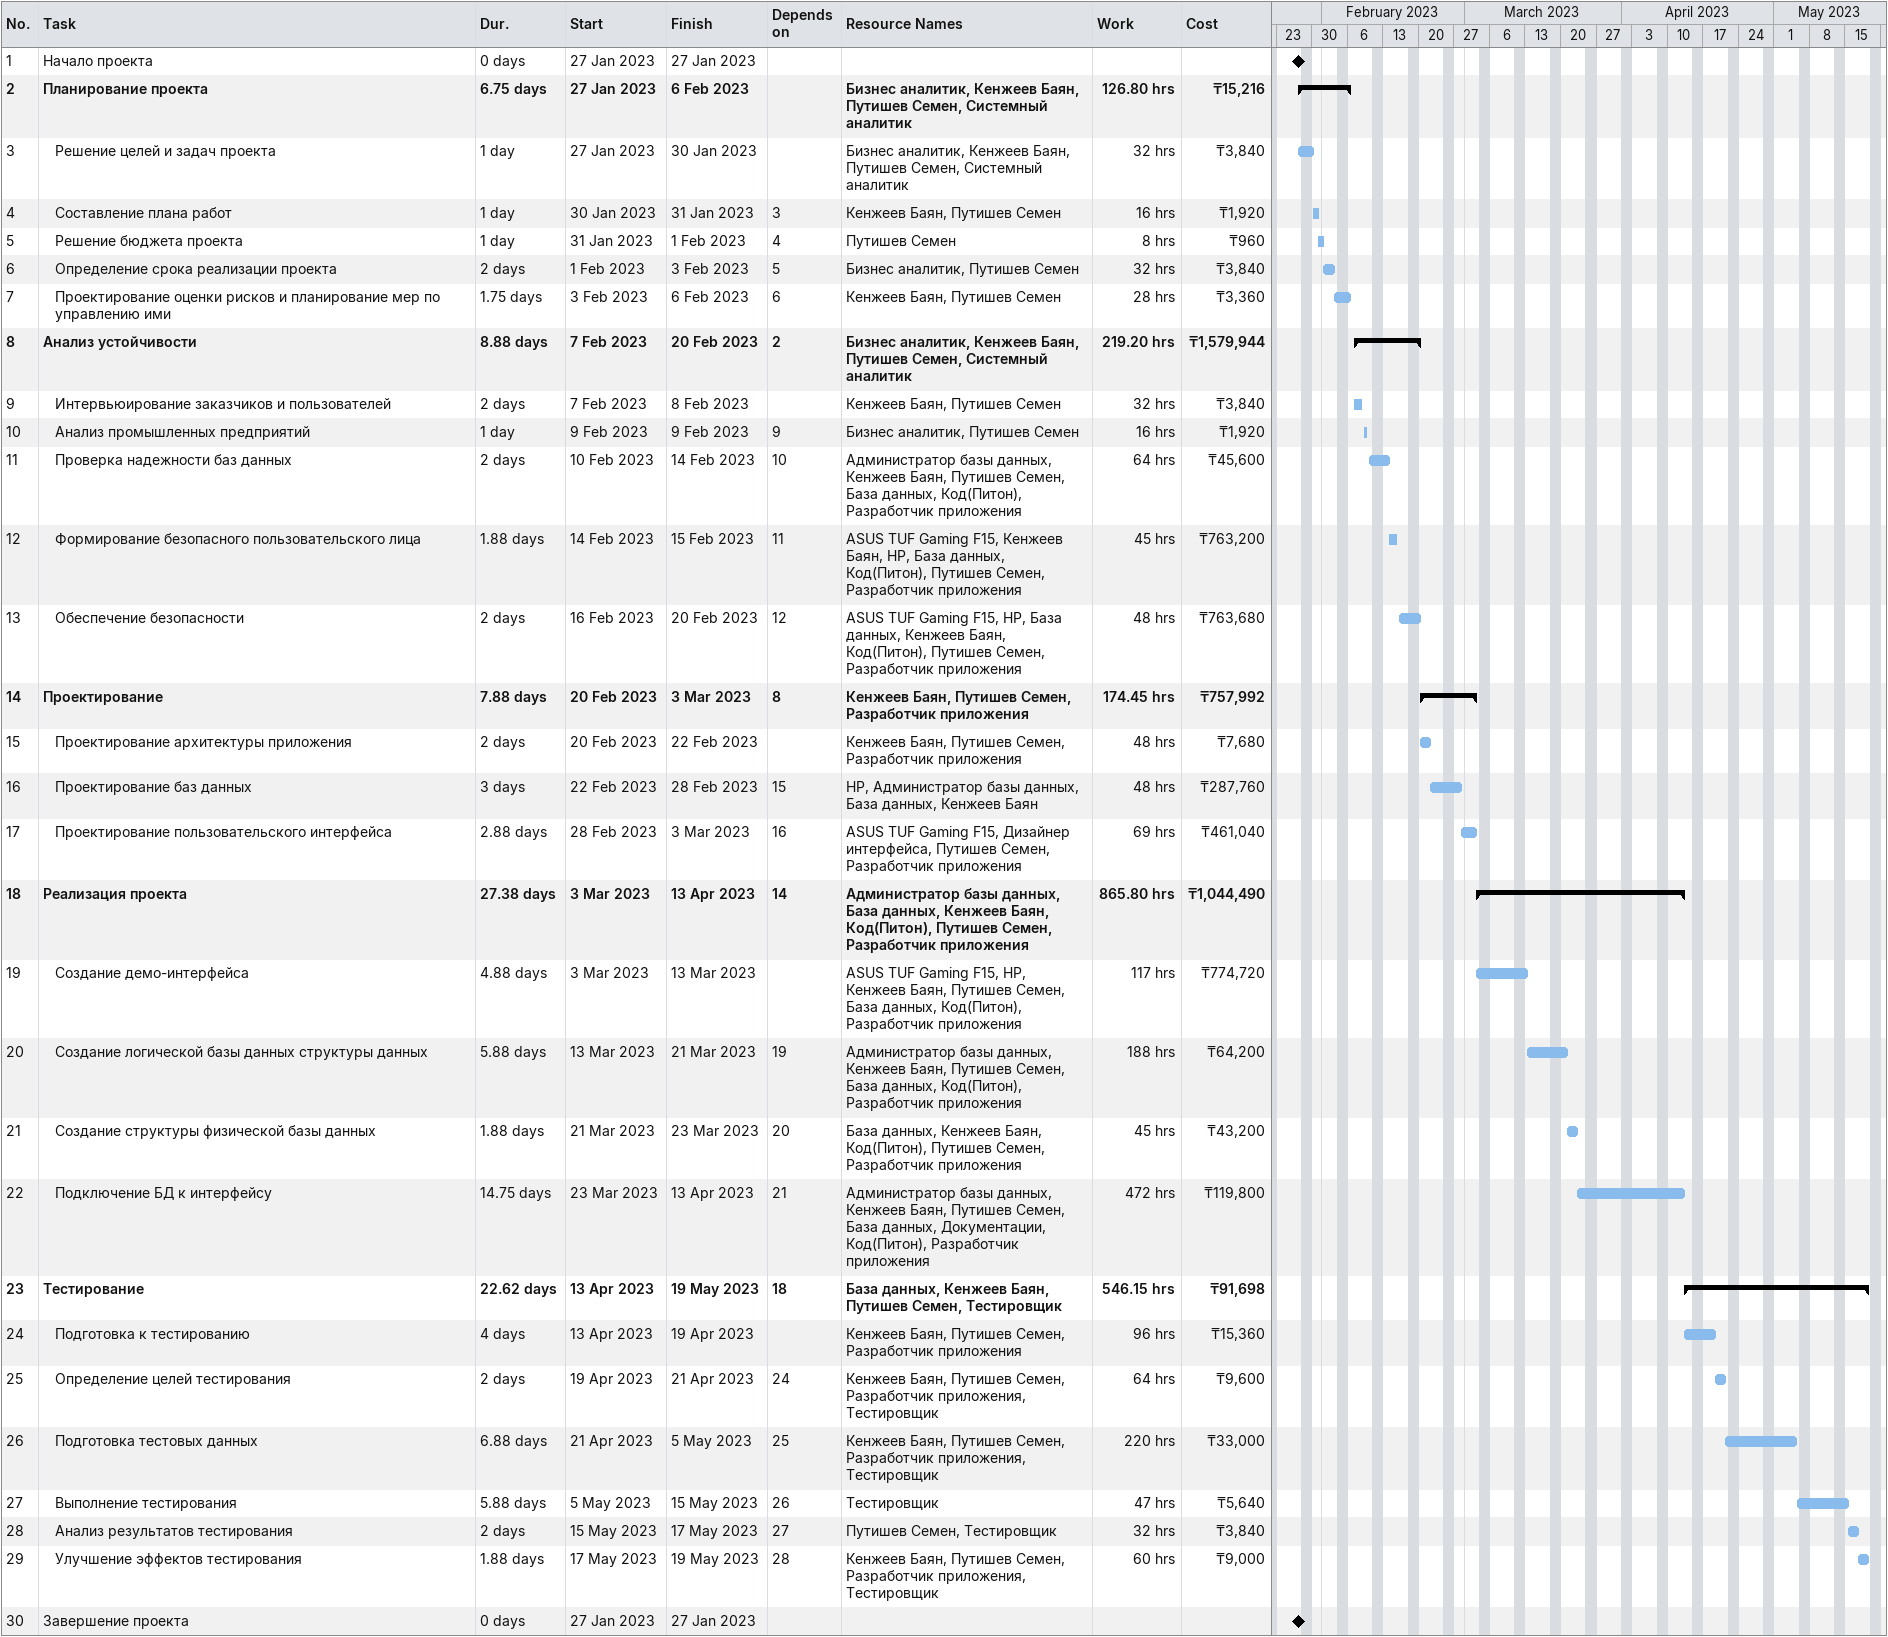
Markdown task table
| ID | Level | Task | Duration | Start | Finish | Predecessors | Resources | Work (h) | Cost (₸) |
|---|---|---|---|---|---|---|---|---|---|
| 1 | 1 | Начало проекта | 0d | 2023-01-27 | 2023-01-27 |  |  |  |  |
| 2 | 1 | **Планирование проекта** | 6.75d | 2023-01-27 | 2023-02-06 |  | Бизнес аналитик, Кенжеев Баян, Путишев Семен, Системный аналитик | 126.80 | 15216 |
| 3 | 2 | Решение целей и задач проекта | 1d | 2023-01-27 | 2023-01-30 |  | Бизнес аналитик, Кенжеев Баян, Путишев Семен, Системный аналитик | 32 | 3840 |
| 4 | 2 | Составление плана работ | 1d | 2023-01-30 | 2023-01-31 | 3 | Кенжеев Баян, Путишев Семен | 16 | 1920 |
| 5 | 2 | Решение бюджета проекта | 1d | 2023-01-31 | 2023-02-01 | 4 | Путишев Семен | 8 | 960 |
| 6 | 2 | Определение срока реализации проекта | 2d | 2023-02-01 | 2023-02-03 | 5 | Бизнес аналитик, Путишев Семен | 32 | 3840 |
| 7 | 2 | Проектирование оценки рисков и планирование мер по управлению ими | 1.75d | 2023-02-03 | 2023-02-06 | 6 | Кенжеев Баян, Путишев Семен | 28 | 3360 |
| 8 | 1 | **Анализ устойчивости** | 8.88d | 2023-02-07 | 2023-02-20 | 2 | Бизнес аналитик, Кенжеев Баян, Путишев Семен, Системный аналитик | 219.20 | 1579944 |
| 9 | 2 | Интервьюирование заказчиков и пользователей | 2d | 2023-02-07 | 2023-02-08 |  | Кенжеев Баян, Путишев Семен | 32 | 3840 |
| 10 | 2 | Анализ промышленных предприятий | 1d | 2023-02-09 | 2023-02-09 | 9 | Бизнес аналитик, Путишев Семен | 16 | 1920 |
| 11 | 2 | Проверка надежности баз данных | 2d | 2023-02-10 | 2023-02-14 | 10 | Администратор базы данных, Кенжеев Баян, Путишев Семен, База данных, Код(Питон), Разработчик приложения | 64 | 45600 |
| 12 | 2 | Формирование безопасного пользовательского лица | 1.88d | 2023-02-14 | 2023-02-15 | 11 | ASUS TUF Gaming F15, Кенжеев Баян, HP, База данных, Код(Питон), Путишев Семен, Разработчик приложения | 45 | 763200 |
| 13 | 2 | Обеспечение безопасности | 2d | 2023-02-16 | 2023-02-20 | 12 | ASUS TUF Gaming F15, HP, База данных, Кенжеев Баян, Код(Питон), Путишев Семен, Разработчик приложения | 48 | 763680 |
| 14 | 1 | **Проектирование** | 7.88d | 2023-02-20 | 2023-03-03 | 8 | Кенжеев Баян, Путишев Семен, Разработчик приложения | 174.45 | 757992 |
| 15 | 2 | Проектирование архитектуры приложения | 2d | 2023-02-20 | 2023-02-22 |  | Кенжеев Баян, Путишев Семен, Разработчик приложения | 48 | 7680 |
| 16 | 2 | Проектирование баз данных | 3d | 2023-02-22 | 2023-02-28 | 15 | HP, Администратор базы данных, База данных, Кенжеев Баян | 48 | 287760 |
| 17 | 2 | Проектирование пользовательского интерфейса | 2.88d | 2023-02-28 | 2023-03-03 | 16 | ASUS TUF Gaming F15, Дизайнер интерфейса, Путишев Семен, Разработчик приложения | 69 | 461040 |
| 18 | 1 | **Реализация проекта** | 27.38d | 2023-03-03 | 2023-04-13 | 14 | Администратор базы данных, База данных, Кенжеев Баян, Код(Питон), Путишев Семен, Разработчик приложения | 865.80 | 1044490 |
| 19 | 2 | Создание демо-интерфейса | 4.88d | 2023-03-03 | 2023-03-13 |  | ASUS TUF Gaming F15, HP, Кенжеев Баян, Путишев Семен, База данных, Код(Питон), Разработчик приложения | 117 | 774720 |
| 20 | 2 | Создание логической базы данных структуры данных | 5.88d | 2023-03-13 | 2023-03-21 | 19 | Администратор базы данных, Кенжеев Баян, Путишев Семен, База данных, Код(Питон), Разработчик приложения | 188 | 64200 |
| 21 | 2 | Создание структуры физической базы данных | 1.88d | 2023-03-21 | 2023-03-23 | 20 | База данных, Кенжеев Баян, Код(Питон), Путишев Семен, Разработчик приложения | 45 | 43200 |
| 22 | 2 | Подключение БД к интерфейсу | 14.75d | 2023-03-23 | 2023-04-13 | 21 | Администратор базы данных, Кенжеев Баян, Путишев Семен, База данных, Документации, Код(Питон), Разработчик приложения | 472 | 119800 |
| 23 | 1 | **Тестирование** | 22.62d | 2023-04-13 | 2023-05-19 | 18 | База данных, Кенжеев Баян, Путишев Семен, Тестировщик | 546.15 | 91698 |
| 24 | 2 | Подготовка к тестированию | 4d | 2023-04-13 | 2023-04-19 |  | Кенжеев Баян, Путишев Семен, Разработчик приложения | 96 | 15360 |
| 25 | 2 | Определение целей тестирования | 2d | 2023-04-19 | 2023-04-21 | 24 | Кенжеев Баян, Путишев Семен, Разработчик приложения, Тестировщик | 64 | 9600 |
| 26 | 2 | Подготовка тестовых данных | 6.88d | 2023-04-21 | 2023-05-05 | 25 | Кенжеев Баян, Путишев Семен, Разработчик приложения, Тестировщик | 220 | 33000 |
| 27 | 2 | Выполнение тестирования | 5.88d | 2023-05-05 | 2023-05-15 | 26 | Тестировщик | 47 | 5640 |
| 28 | 2 | Анализ результатов тестирования | 2d | 2023-05-15 | 2023-05-17 | 27 | Путишев Семен, Тестировщик | 32 | 3840 |
| 29 | 2 | Улучшение эффектов тестирования | 1.88d | 2023-05-17 | 2023-05-19 | 28 | Кенжеев Баян, Путишев Семен, Разработчик приложения, Тестировщик | 60 | 9000 |
| 30 | 1 | Завершение проекта | 0d | 2023-01-27 | 2023-01-27 |  |  |  |  |
